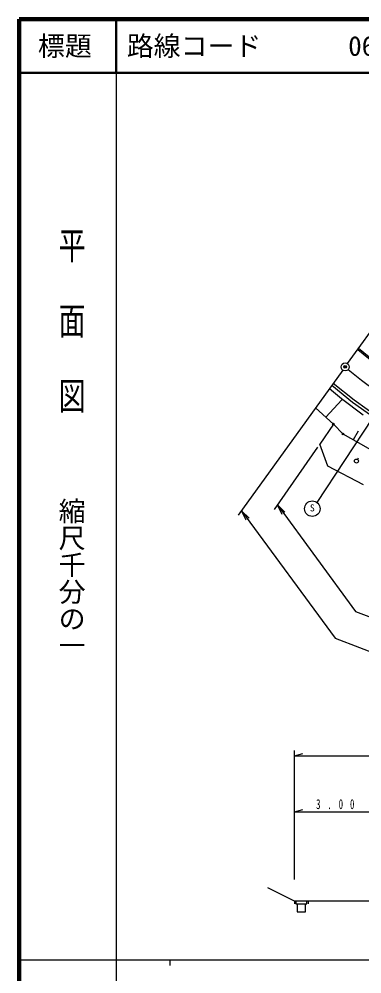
# Model space of a CAD drawing. Units: millimetres, scale not verified. Extents: x 40000 to 680000, y 20000 to 380000.
# Drawn here: x 40000 to 103672, y 202409 to 380000 of the extents above; entities that cross this region are included whole.
import ezdxf
from ezdxf.enums import TextEntityAlignment as Align

# ---------------------------------------------------------------- set-up
doc = ezdxf.new("R2010")
doc.units = ezdxf.units.MM
doc.header["$LTSCALE"] = 1000
doc.header["$PDMODE"] = 32
doc.header["$PDSIZE"] = 500
for name, color, linetype, lineweight in [('M-BGD', 7, 'Continuous', 25), ('M-TTL', 2, 'Continuous', 140), ('M-TTL-BAND', 7, 'Continuous', 25), ('M-TTL-LINE', 7, 'Continuous', 50)]:
    doc.layers.add(name, color=color, linetype=linetype, lineweight=lineweight)
doc.layers.add('M-OTRS', color=6, linetype='Continuous')
doc.layers.add('M-TTL-TXT', color=7, linetype='Continuous')
doc.styles.add('@ＭＳ ゴシック', font='')
doc.styles.add('ＭＳ ゴシック', font='')
doc.styles.get('@ＭＳ ゴシック').set_extended_font_data('@MS Gothic')
doc.styles.get('ＭＳ ゴシック').set_extended_font_data('MS Gothic')

msp = doc.modelspace()

# ---------------------------------------------------------------- linework, layer by layer
at = {"layer": 'M-BGD'}
for p, q in [((101009, 315914), (122780, 346125)), ((102917, 318562), (106207, 315884)), ((106333, 316039), (103034, 318724)), ((100133, 314699), (80720, 287760)), ((99885, 309378), (97628, 311222)), ((101918, 308713), (98063, 311826)), ((102220, 309112), (98356, 312232)), ((99949, 309158), (96996, 305938)), ((103904, 306353), (99885, 309378)), ((107065, 305666), (102220, 309112)), ((98379, 304671), (95084, 307691)), ((106789, 305248), (101918, 308713)), ((105594, 305727), (95289, 290089)), ((98379, 304671), (95846, 300908)), ((100166, 302828), (98379, 304671)), ((109099, 297739), (100166, 302828)), ((102952, 303366), (102038, 301761)), ((95457, 300375), (87396, 288812)), ((97358, 296844), (95846, 300908)), ((103954, 293384), (97358, 296844)), ((103005, 298326), (102869, 298116)), ((87968, 289632), (102501, 269825)), ((81313, 288559), (98709, 264851)), ((102501, 269825), (124452, 261435)), ((98709, 264851), (123051, 255547)), ((91178, 219939), (91178, 243972)), ((91178, 242972), (92678, 243392)), ((91178, 242972), (144678, 242972)), ((91178, 226132), (91178, 233538)), ((91178, 232538), (92678, 232958)), ((91178, 232538), (106178, 232538)), ((91178, 215939), (86178, 218439)), ((91178, 215939), (91178, 215439)), ((106178, 215939), (91178, 215939)), ((91678, 215439), (93178, 215439)), ((93678, 215939), (93678, 215439))]:
    msp.add_line(p, q, dxfattribs=at)
for points in [[(88851, 287884), (87968, 289632), (89371, 288265)], [(82197, 286811), (81313, 288559), (82716, 287192)], [(91428, 215939), (91428, 215439), (91678, 215439), (91678, 213939), (93178, 213939), (93178, 215439), (93428, 215439), (93428, 215939)]]:
    msp.add_lwpolyline(points, dxfattribs=at)
for centre, radius in [((100570, 315305), 750), ((98379, 304671), 150), ((98379, 304671), 100), ((98379, 304671), 50), ((100166, 302828), 150), ((100166, 302828), 100), ((100166, 302828), 50), ((102664, 297802), 375), ((94463, 288933), 1440)]:
    msp.add_circle(centre, radius, dxfattribs=at)
msp.add_arc((163893, 392646), 100000, 231.1232, 245.46245, dxfattribs=at)
at = {"layer": 'M-OTRS'}
msp.add_point((100570, 315305), dxfattribs=at)
at = {"layer": 'M-TTL'}
for p, q in [((40000, 380000), (40000, 20000)), ((680000, 380000), (40000, 380000))]:
    msp.add_line(p, q, dxfattribs=at)
at = {"layer": 'M-TTL-BAND'}
for p, q in [((58000, 370000), (58000, 20000)), ((40000, 205000), (579000, 205000)), ((68000, 205000), (68000, 204000))]:
    msp.add_line(p, q, dxfattribs=at)
at = {"layer": 'M-TTL-LINE'}
for p, q in [((58000, 380000), (58000, 370000)), ((40000, 370000), (680000, 370000))]:
    msp.add_line(p, q, dxfattribs=at)

# ---------------------------------------------------------------- texts
at = {"layer": 'M-BGD', "style": 'ＭＳ ゴシック'}
msp.add_text('S', height=1320, dxfattribs=at).set_placement((94013, 288033), align=Align.BOTTOM_LEFT)
at = {"layer": 'M-BGD', "insert": (95168, 233038), "char_height": 1833, "attachment_point": 7, "style": 'ＭＳ ゴシック'}
msp.add_mtext('\\T2.59;\\W0.65;3.00', dxfattribs=at)
at = {"layer": 'M-TTL-BAND', "style": '@ＭＳ ゴシック', "width": 1.4}
msp.add_text('平  面  図', height=3666, rotation=270, dxfattribs=at).set_placement((49777, 306475), align=Align.MIDDLE_RIGHT)
at = {"layer": 'M-TTL-BAND', "style": '@ＭＳ ゴシック'}
msp.add_text('縮尺千分の一', height=3666, rotation=270, dxfattribs=at).set_placement((49777, 261030), align=Align.MIDDLE_RIGHT)
at = {"layer": 'M-TTL-TXT', "style": 'ＭＳ ゴシック'}
msp.add_text('標題', height=3666, dxfattribs=at).set_placement((48500, 375000), align=Align.MIDDLE_CENTER)
for s, p in [('路線コード', (60000, 375000)), ('064', (101142, 375000))]:
    msp.add_text(s, height=3666, dxfattribs=at).set_placement(p, align=Align.MIDDLE_LEFT)

doc.saveas('drawing.dxf')
